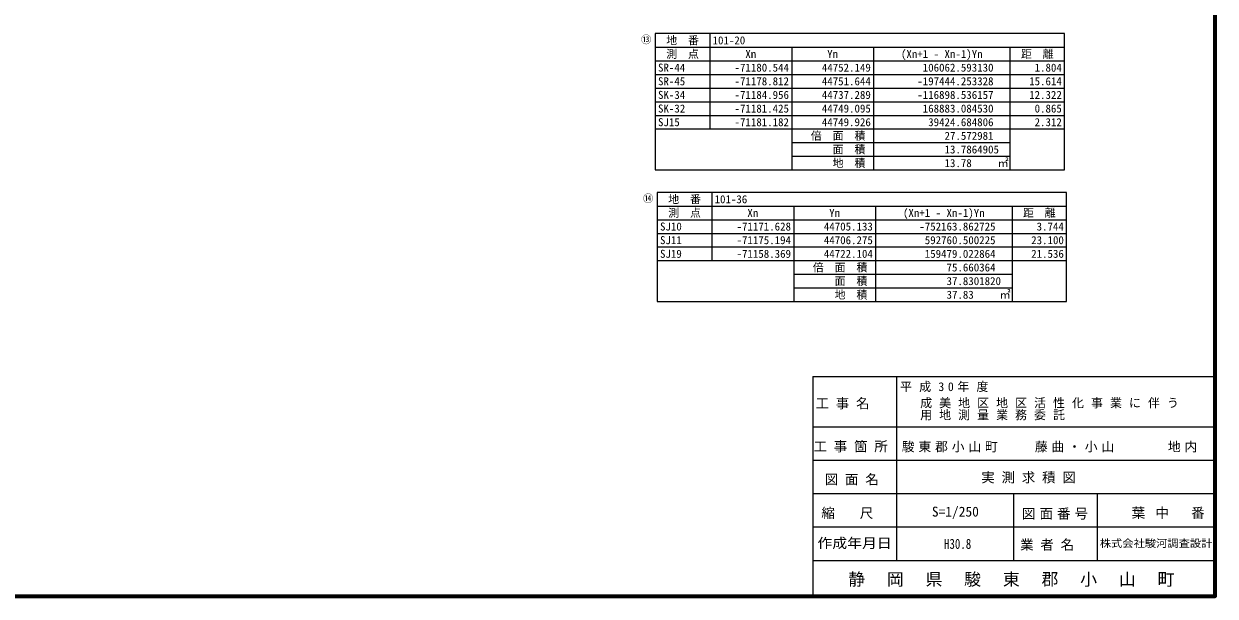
# Model space of a CAD drawing. Units: millimetres, scale not verified. Extents: x -618021 to 205570, y 4826 to 1743820.
# Drawn here: x 118247 to 205570, y 4826 to 46791 of the extents above; entities that cross this region are included whole.
import ezdxf
from ezdxf.enums import TextEntityAlignment as Align

# ---------------------------------------------------------------- set-up
doc = ezdxf.new("R2010")
doc.units = ezdxf.units.MM
doc.header["$LTSCALE"] = 250
for name, color, linetype, lineweight in [('図枠', 7, 'Continuous', 13), ('地番名', 7, 'Continuous', 13), ('求積表罫線', 7, 'Continuous', 13)]:
    doc.layers.add(name, color=color, linetype=linetype, lineweight=lineweight)
doc.layers.add('求積表固定文字', color=7, linetype='Continuous')
doc.layers.add('求積表項目文字', color=7, linetype='Continuous')
doc.styles.add('ＭＳ ゴシック', font='')
doc.styles.get('ＭＳ ゴシック').set_extended_font_data('MS Gothic')

msp = doc.modelspace()

# ---------------------------------------------------------------- linework, layer by layer
at = {"layer": '図枠'}
for p, q in [((176085.6, 20930.1), (176085.6, 4826.3)), ((176085.6, 20930.1), (205570.1, 20930.1)), ((182211.1, 20930.1), (182211.1, 7453.6)), ((176085.6, 17254.6), (205570.1, 17254.6)), ((176085.6, 14804.3), (205570.1, 14804.3)), ((176085.6, 12354.1), (205570.1, 12354.1)), ((190787.1, 12354.1), (190787.1, 7453.6)), ((196912.6, 12354.1), (196912.6, 7453.6)), ((176085.6, 9903.8), (205570.1, 9903.8)), ((176085.6, 7453.6), (205570.1, 7453.6))]:
    msp.add_line(p, q, dxfattribs=at)
at = {"layer": '図枠', "lineweight": 70}
msp.add_lwpolyline([(5320.1, 4826.3), (205570.1, 4826.3), (205570.1, 143326.3), (5320.1, 143326.3)], close=True, dxfattribs=at)
at = {"layer": '求積表罫線'}
for p, q in [((168530.6, 46079.5), (168530.6, 39079.5)), ((164530.6, 45079.5), (194530.6, 45079.5)), ((174530.6, 45079.5), (174530.6, 36079.5)), ((180530.6, 45079.5), (180530.6, 36079.5)), ((190530.6, 45079.5), (190530.6, 36079.5)), ((164530.6, 44079.5), (194530.6, 44079.5)), ((164530.6, 43079.5), (194530.6, 43079.5)), ((164530.6, 42079.5), (194530.6, 42079.5)), ((164530.6, 41079.5), (194530.6, 41079.5)), ((164530.6, 40079.5), (194530.6, 40079.5)), ((164530.6, 39079.5), (194530.6, 39079.5)), ((174530.6, 38079.5), (190530.6, 38079.5)), ((174530.6, 37079.5), (190530.6, 37079.5)), ((168678.5, 34428.9), (168678.5, 29428.9)), ((164678.5, 33428.9), (194678.5, 33428.9)), ((174678.5, 33428.9), (174678.5, 26428.9)), ((180678.5, 33428.9), (180678.5, 26428.9)), ((190678.5, 33428.9), (190678.5, 26428.9)), ((164678.5, 32428.9), (194678.5, 32428.9)), ((164678.5, 31428.9), (194678.5, 31428.9)), ((164678.5, 30428.9), (194678.5, 30428.9)), ((164678.5, 29428.9), (194678.5, 29428.9)), ((174678.5, 28428.9), (190678.5, 28428.9)), ((174678.5, 27428.9), (190678.5, 27428.9))]:
    msp.add_line(p, q, dxfattribs=at)
at = {"layer": '求積表罫線', "lineweight": 18}
for points in [[(164530.6, 36079.5), (194530.6, 36079.5), (194530.6, 46079.5), (164530.6, 46079.5)], [(164678.5, 26428.9), (194678.5, 26428.9), (194678.5, 34428.9), (164678.5, 34428.9)]]:
    msp.add_lwpolyline(points, close=True, dxfattribs=at)

# ---------------------------------------------------------------- texts
at = {"layer": '図枠', "style": 'ＭＳ ゴシック'}
msp.add_text('S=1/250', height=724, dxfattribs=at).set_placement((186526.6, 10447.8), align=Align.BOTTOM_CENTER)
for s, height, width, p in [('作成年月日', 725.8, 1.1, (179140.2, 8141.3)), ('H30.8', 733.1, 0.8, (186692.1, 8077.3)), ('株式会社駿河調査設計', 549.9, 1.1, (201239.8, 8259.6))]:
    msp.add_text(s, height=height, dxfattribs=dict(at, width=width)).set_placement(p, align=Align.BOTTOM_CENTER)
for s, insert, char_height, attachment_point in [('\\T1.6;平成30年度', (185975.8, 19787.1), 641.5, 8), ('\\T1.5;工事名', (178502.1, 18523.8), 725.8, 8), ('\\T1.59;成美地区地区活性化事業に伴う', (183948.1, 18595.4), 641.5, 7), ('\\T1.59;用地測量業務委託', (183948.1, 17717.9), 641.5, 7), ('\\T1.5;工事箇所', (179096.8, 15365.1), 725.8, 8), ('\\T1.3;駿東郡小山町\u3000\u3000藤曲・小山\u3000\u3000\u3000地内', (193572.9, 15367.1), 687.3, 8), ('\\T1.5;実測求積図', (192139.1, 13088.4), 725.8, 8), ('\\T1.5;図面名', (179183.3, 12942.6), 725.8, 8), ('\\T1.9;縮\\~尺', (179053.3, 10477.1), 725.8, 8), ('\\T1.76;葉中\\~番', (202498.2, 10491.6), 725.8, 8), ('\\T1.3;図面番号', (193976.7, 10433.8), 725.8, 8), ('\\T1.5;業者名', (193500.9, 8155.6), 725.8, 8), ('\\T2.29;静岡県駿東郡小山町', (191424.6, 5510.1), 907.3, 8)]:
    msp.add_mtext(s, dxfattribs=dict(at, insert=insert, char_height=char_height, attachment_point=attachment_point))
at = {"layer": '地番名', "style": 'ＭＳ ゴシック'}
for s, p in [('⑬', (163864.2, 45195.1)), ('⑭', (164012, 33544.6))]:
    msp.add_text(s, height=549.9, dxfattribs=at).set_placement(p, align=Align.BOTTOM_CENTER)
at = {"layer": '求積表固定文字', "style": 'ＭＳ ゴシック'}
for s, p in [('地\u3000番', (166530.6, 45579.5)), ('測\u3000点', (166530.6, 44579.5)), ('Xn', (171530.6, 44579.5)), ('Yn', (177530.6, 44579.5)), ('(Xn+1 - Xn-1)Yn', (185530.6, 44579.5)), ('距\u3000離', (192530.6, 44579.5)), ('㎡', (190030.6, 36579.5)), ('地\u3000番', (166678.5, 33928.9)), ('測\u3000点', (166678.5, 32928.9)), ('Xn', (171678.5, 32928.9)), ('Yn', (177678.5, 32928.9)), ('(Xn+1 - Xn-1)Yn', (185678.5, 32928.9)), ('距\u3000離', (192678.5, 32928.9)), ('㎡', (190178.5, 26928.9))]:
    msp.add_text(s, height=586.5, dxfattribs=at).set_placement(p, align=Align.MIDDLE_CENTER)
for s, p in [('倍\u3000面\u3000積 ', (180330.6, 38579.5)), ('面\u3000積 ', (180330.6, 37579.5)), ('地\u3000積 ', (180330.6, 36579.5)), ('倍\u3000面\u3000積 ', (180478.5, 28928.9)), ('面\u3000積 ', (180478.5, 27928.9)), ('地\u3000積 ', (180478.5, 26928.9))]:
    msp.add_text(s, height=586.5, dxfattribs=at).set_placement(p, align=Align.MIDDLE_RIGHT)
at = {"layer": '求積表項目文字', "style": 'ＭＳ ゴシック'}
for s, p in [('101-20', (168730.6, 45579.5)), ('SR-44', (164730.6, 43579.5)), ('.593130', (186530.6, 43579.5)), ('SR-45', (164730.6, 42579.5)), ('.253328', (186530.6, 42579.5)), ('SK-34', (164730.6, 41579.5)), ('.536157', (186530.6, 41579.5)), ('SK-32', (164730.6, 40579.5)), ('.084530', (186530.6, 40579.5)), ('SJ15', (164730.6, 39579.5)), ('.684806', (186530.6, 39579.5)), ('.572981', (186530.6, 38579.5)), ('.7864905', (186530.6, 37579.5)), ('.78', (186530.6, 36579.5)), ('101-36', (168878.5, 33928.9)), ('SJ10', (164878.5, 31928.9)), ('.862725', (186678.5, 31928.9)), ('SJ11', (164878.5, 30928.9)), ('.500225', (186678.5, 30928.9)), ('SJ19', (164878.5, 29928.9)), ('.022864', (186678.5, 29928.9)), ('.660364', (186678.5, 28928.9)), ('.8301820', (186678.5, 27928.9)), ('.83', (186678.5, 26928.9))]:
    msp.add_text(s, height=586.5, dxfattribs=at).set_placement(p, align=Align.MIDDLE_LEFT)
for s, p in [('-71180.544', (174330.6, 43579.5)), ('44752.149', (180330.6, 43579.5)), ('106062', (186530.6, 43579.5)), ('1.804', (194330.6, 43579.5)), ('-71178.812', (174330.6, 42579.5)), ('44751.644', (180330.6, 42579.5)), ('-197444', (186530.6, 42579.5)), ('15.614', (194330.6, 42579.5)), ('-71184.956', (174330.6, 41579.5)), ('44737.289', (180330.6, 41579.5)), ('-116898', (186530.6, 41579.5)), ('12.322', (194330.6, 41579.5)), ('-71181.425', (174330.6, 40579.5)), ('44749.095', (180330.6, 40579.5)), ('168883', (186530.6, 40579.5)), ('0.865', (194330.6, 40579.5)), ('-71181.182', (174330.6, 39579.5)), ('44749.926', (180330.6, 39579.5)), ('39424', (186530.6, 39579.5)), ('2.312', (194330.6, 39579.5)), ('27', (186530.6, 38579.5)), ('13', (186530.6, 37579.5)), ('13', (186530.6, 36579.5)), ('-71171.628', (174478.5, 31928.9)), ('44705.133', (180478.5, 31928.9)), ('-752163', (186678.5, 31928.9)), ('3.744', (194478.5, 31928.9)), ('-71175.194', (174478.5, 30928.9)), ('44706.275', (180478.5, 30928.9)), ('592760', (186678.5, 30928.9)), ('23.100', (194478.5, 30928.9)), ('-71158.369', (174478.5, 29928.9)), ('44722.104', (180478.5, 29928.9)), ('159479', (186678.5, 29928.9)), ('21.536', (194478.5, 29928.9)), ('75', (186678.5, 28928.9)), ('37', (186678.5, 27928.9)), ('37', (186678.5, 26928.9))]:
    msp.add_text(s, height=586.5, dxfattribs=at).set_placement(p, align=Align.MIDDLE_RIGHT)

doc.saveas('drawing.dxf')
